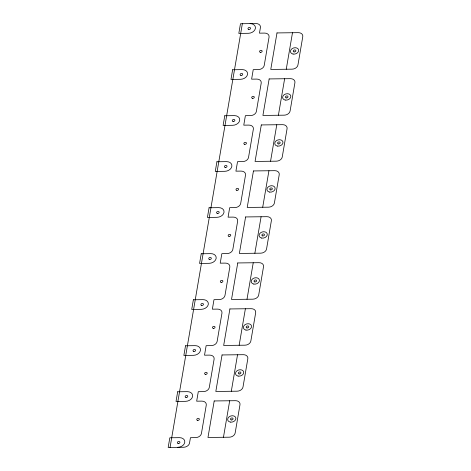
<?xml version="1.0" encoding="UTF-8"?>
<svg xmlns="http://www.w3.org/2000/svg" width="471" height="471" viewBox="0 0 471 471"><rect width="100%" height="100%" fill="white"/><g stroke="black" fill="none" stroke-linecap="round" stroke-linejoin="round"><path stroke-width="0.71" d="M170.055 447.426L242.347 23.721M223.46 437.271L229.689 400.768M231.308 391.271L237.537 354.763M239.156 345.267L245.385 308.758M247.004 299.262L253.233 262.753M254.858 253.257L261.087 216.748M262.706 207.252L268.935 170.749M270.554 161.247L276.783 124.744M278.402 115.242L284.631 78.739M286.256 69.243L292.485 32.734M250.089 23.627A6.282 4.704 -15.5 0 1 255.394 28.378A6.282 4.704 -15.5 0 1 248.441 33.294L238.821 33.412L240.469 23.744L255.953 23.55A5.293 3.962 -15.5 0 1 260.422 27.559L259.462 33.153L264.596 33.088A5.293 3.962 -15.5 0 1 269.059 37.091L264.219 65.457A5.293 3.962 -15.5 0 1 258.367 69.59L253.233 69.661L251.614 79.157L256.742 79.093A5.293 3.962 -15.5 0 1 261.211 83.096L256.371 111.462A5.293 3.962 -15.5 0 1 250.513 115.595L245.385 115.66L243.766 125.162L248.894 125.098A5.293 3.962 -15.5 0 1 253.363 129.101L248.523 157.461A5.293 3.962 -15.5 0 1 242.665 161.6L237.537 161.665L235.918 171.161L241.046 171.097A5.293 3.962 -15.5 0 1 245.515 175.106L240.675 203.466A5.293 3.962 -15.5 0 1 234.817 207.605L229.689 207.67L228.07 217.166L233.198 217.102A5.293 3.962 -15.5 0 1 237.661 221.111L232.827 249.471A5.293 3.962 -15.5 0 1 226.969 253.61L221.841 253.675L220.216 263.171L225.344 263.106A5.293 3.962 -15.5 0 1 229.813 267.116L224.973 295.476A5.293 3.962 -15.5 0 1 219.121 299.615L213.987 299.68L212.368 309.176L217.496 309.111A5.293 3.962 -15.5 0 1 221.965 313.121L217.125 341.481A5.293 3.962 -15.5 0 1 211.267 345.62L206.139 345.685L204.52 355.181L209.648 355.116A5.293 3.962 -15.5 0 1 214.117 359.126L209.277 387.486A5.293 3.962 -15.5 0 1 203.419 391.625L198.291 391.689L196.672 401.186L201.8 401.121A5.293 3.962 -15.5 0 1 206.269 405.125L201.429 433.491A5.293 3.962 -15.5 0 1 195.571 437.624L190.443 437.689L189.513 443.117A5.293 3.962 -15.5 0 1 183.661 447.256L168.176 447.45L169.825 437.783L179.445 437.659A6.282 4.704 -15.5 0 1 184.75 442.416A6.282 4.704 -15.5 0 1 177.797 447.326M177.673 391.778L176.024 401.445L185.645 401.321A6.282 4.704 -15.5 0 0 192.598 396.411A6.282 4.704 -15.5 0 0 187.293 391.654L177.673 391.778M185.521 345.773L183.873 355.44L193.493 355.322A6.282 4.704 -15.5 0 0 200.446 350.406A6.282 4.704 -15.5 0 0 195.147 345.655L185.521 345.773M193.375 299.768L191.721 309.435L201.347 309.317A6.282 4.704 -15.5 0 0 208.294 304.407A6.282 4.704 -15.5 0 0 202.995 299.65L193.375 299.768M201.223 253.769L199.574 263.436L209.195 263.313A6.282 4.704 -15.5 0 0 216.148 258.402A6.282 4.704 -15.5 0 0 210.843 253.645L201.223 253.769M209.071 207.764L207.423 217.431L217.043 217.308A6.282 4.704 -15.5 0 0 223.996 212.397A6.282 4.704 -15.5 0 0 218.691 207.64L209.071 207.764M216.919 161.759L215.271 171.426L224.891 171.303A6.282 4.704 -15.5 0 0 231.844 166.393A6.282 4.704 -15.5 0 0 226.539 161.635L216.919 161.759M224.773 115.754L223.119 125.421L232.739 125.298A6.282 4.704 -15.5 0 0 239.692 120.388A6.282 4.704 -15.5 0 0 234.393 115.63L224.773 115.754M232.621 69.749L230.973 79.416L240.593 79.293A6.282 4.704 -15.5 0 0 247.54 74.383A6.282 4.704 -15.5 0 0 242.241 69.626L232.621 69.749M214.199 400.962L207.97 437.471L229.289 437.2A5.293 3.962 -15.5 0 0 235.147 433.061L239.986 404.701A5.293 3.962 -15.5 0 0 235.518 400.691L214.199 400.962M222.053 354.957L215.824 391.466L237.137 391.195A5.293 3.962 -15.5 0 0 242.995 387.056L247.834 358.696A5.293 3.962 -15.5 0 0 243.366 354.687L222.053 354.957M229.901 308.952L223.672 345.461L244.985 345.19A5.293 3.962 -15.5 0 0 250.843 341.051L255.682 312.691A5.293 3.962 -15.5 0 0 251.214 308.688L229.901 308.952M237.749 262.953L231.52 299.456L252.839 299.185A5.293 3.962 -15.5 0 0 258.691 295.052L263.53 266.686A5.293 3.962 -15.5 0 0 259.068 262.683L237.749 262.953M245.597 216.948L239.368 253.451L260.687 253.18A5.293 3.962 -15.5 0 0 266.545 249.047L271.378 220.681A5.293 3.962 -15.5 0 0 266.916 216.678L245.597 216.948M253.451 170.944L247.222 207.446L268.535 207.181A5.293 3.962 -15.5 0 0 274.393 203.042L279.232 174.682A5.293 3.962 -15.5 0 0 274.764 170.673L253.451 170.944M261.299 124.939L255.07 161.447L276.383 161.176A5.293 3.962 -15.5 0 0 282.241 157.037L287.08 128.677A5.293 3.962 -15.5 0 0 282.612 124.668L261.299 124.939M269.147 78.934L262.918 115.442L284.231 115.171A5.293 3.962 -15.5 0 0 290.089 111.032L294.928 82.672A5.293 3.962 -15.5 0 0 290.46 78.663L269.147 78.934M276.995 32.929L270.766 69.437L292.085 69.166A5.293 3.962 -15.5 0 0 297.937 65.027L302.776 36.667A5.293 3.962 -15.5 0 0 298.314 32.658L276.995 32.929M178.15 443.488A1.325 0.989 -15.5 0 0 179.91 442.192A1.325 0.989 -15.5 0 0 177.808 441.804A1.325 0.989 -15.5 0 0 178.15 443.488M185.998 397.483A1.325 0.989 -15.5 0 0 187.758 396.188A1.325 0.989 -15.5 0 0 185.656 395.799A1.325 0.989 -15.5 0 0 185.998 397.483M193.846 351.478A1.325 0.989 -15.5 0 0 195.606 350.183A1.325 0.989 -15.5 0 0 193.504 349.794A1.325 0.989 -15.5 0 0 193.846 351.478M201.694 305.473A1.325 0.989 -15.5 0 0 203.454 304.178A1.325 0.989 -15.5 0 0 201.352 303.789A1.325 0.989 -15.5 0 0 201.694 305.473M209.548 259.474A1.325 0.989 -15.5 0 0 211.308 258.179A1.325 0.989 -15.5 0 0 209.206 257.79A1.325 0.989 -15.5 0 0 209.548 259.474M217.396 213.469A1.325 0.989 -15.5 0 0 219.156 212.174A1.325 0.989 -15.5 0 0 217.054 211.785A1.325 0.989 -15.5 0 0 217.396 213.469M225.244 167.464A1.325 0.989 -15.5 0 0 227.004 166.169A1.325 0.989 -15.5 0 0 224.903 165.78A1.325 0.989 -15.5 0 0 225.244 167.464M233.092 121.459A1.325 0.989 -15.5 0 0 234.852 120.164A1.325 0.989 -15.5 0 0 232.751 119.775A1.325 0.989 -15.5 0 0 233.092 121.459M240.94 75.454A1.325 0.989 -15.5 0 0 242.7 74.159A1.325 0.989 -15.5 0 0 240.599 73.77A1.325 0.989 -15.5 0 0 240.94 75.454M248.794 29.449A1.325 0.989 -15.5 0 0 250.554 28.154A1.325 0.989 -15.5 0 0 248.452 27.765A1.325 0.989 -15.5 0 0 248.794 29.449M294.098 51.916A1.325 0.989 -15.5 0 0 295.859 50.621A1.325 0.989 -15.5 0 0 293.757 50.232A1.325 0.989 -15.5 0 0 294.098 51.916M260.381 52.34A1.325 0.989 -15.5 0 0 262.141 51.045A1.325 0.989 -15.5 0 0 260.039 50.656A1.325 0.989 -15.5 0 0 260.381 52.34M286.244 97.921A1.325 0.989 -15.5 0 0 288.005 96.626A1.325 0.989 -15.5 0 0 285.903 96.237A1.325 0.989 -15.5 0 0 286.244 97.921M278.396 143.926A1.325 0.989 -15.5 0 0 280.157 142.625A1.325 0.989 -15.5 0 0 278.055 142.236A1.325 0.989 -15.5 0 0 278.396 143.926M270.548 189.925A1.325 0.989 -15.5 0 0 272.309 188.63A1.325 0.989 -15.5 0 0 270.207 188.241A1.325 0.989 -15.5 0 0 270.548 189.925M262.7 235.93A1.325 0.989 -15.5 0 0 264.461 234.635A1.325 0.989 -15.5 0 0 262.359 234.246A1.325 0.989 -15.5 0 0 262.7 235.93M254.852 281.935A1.325 0.989 -15.5 0 0 256.607 280.639A1.325 0.989 -15.5 0 0 254.511 280.251A1.325 0.989 -15.5 0 0 254.852 281.935M246.998 327.94A1.325 0.989 -15.5 0 0 248.759 326.644A1.325 0.989 -15.5 0 0 246.657 326.256A1.325 0.989 -15.5 0 0 246.998 327.94M239.15 373.945A1.325 0.989 -15.5 0 0 240.911 372.649A1.325 0.989 -15.5 0 0 238.809 372.261A1.325 0.989 -15.5 0 0 239.15 373.945M231.302 419.949A1.325 0.989 -15.5 0 0 233.063 418.654A1.325 0.989 -15.5 0 0 230.961 418.266A1.325 0.989 -15.5 0 0 231.302 419.949M293.074 54.065A4.186 3.132 -15.5 0 0 298.638 49.967A4.186 3.132 -15.5 0 0 291.996 48.737A4.186 3.132 -15.5 0 0 293.074 54.065M285.226 100.064A4.186 3.132 -15.5 0 0 290.79 95.966A4.186 3.132 -15.5 0 0 284.143 94.742A4.186 3.132 -15.5 0 0 285.226 100.064M252.527 98.345A1.325 0.989 -15.5 0 0 254.287 97.05A1.325 0.989 -15.5 0 0 252.185 96.661A1.325 0.989 -15.5 0 0 252.527 98.345M277.372 146.069A4.186 3.132 -15.5 0 0 282.941 141.971A4.186 3.132 -15.5 0 0 276.294 140.747A4.186 3.132 -15.5 0 0 277.372 146.069M244.679 144.35A1.325 0.989 -15.5 0 0 246.439 143.054A1.325 0.989 -15.5 0 0 244.337 142.666A1.325 0.989 -15.5 0 0 244.679 144.35M269.524 192.074A4.186 3.132 -15.5 0 0 275.093 187.976A4.186 3.132 -15.5 0 0 268.446 186.751A4.186 3.132 -15.5 0 0 269.524 192.074M236.831 190.355A1.325 0.989 -15.5 0 0 238.591 189.059A1.325 0.989 -15.5 0 0 236.489 188.671A1.325 0.989 -15.5 0 0 236.831 190.355M261.676 238.079A4.186 3.132 -15.5 0 0 267.24 233.981A4.186 3.132 -15.5 0 0 260.598 232.756A4.186 3.132 -15.5 0 0 261.676 238.079M228.983 236.36A1.325 0.989 -15.5 0 0 230.743 235.064A1.325 0.989 -15.5 0 0 228.641 234.676A1.325 0.989 -15.5 0 0 228.983 236.36M253.828 284.084A4.186 3.132 -15.5 0 0 259.391 279.986A4.186 3.132 -15.5 0 0 252.75 278.755A4.186 3.132 -15.5 0 0 253.828 284.084M221.129 282.365A1.325 0.989 -15.5 0 0 222.889 281.063A1.325 0.989 -15.5 0 0 220.793 280.681A1.325 0.989 -15.5 0 0 221.129 282.365M245.98 330.089A4.186 3.132 -15.5 0 0 251.543 325.991A4.186 3.132 -15.5 0 0 244.896 324.76A4.186 3.132 -15.5 0 0 245.98 330.089M213.281 328.364A1.325 0.989 -15.5 0 0 215.041 327.068A1.325 0.989 -15.5 0 0 212.939 326.68A1.325 0.989 -15.5 0 0 213.281 328.364M238.126 376.093A4.186 3.132 -15.5 0 0 243.695 371.996A4.186 3.132 -15.5 0 0 237.048 370.765A4.186 3.132 -15.5 0 0 238.126 376.093M205.433 374.368A1.325 0.989 -15.5 0 0 207.193 373.073A1.325 0.989 -15.5 0 0 205.091 372.685A1.325 0.989 -15.5 0 0 205.433 374.368M230.278 422.093A4.186 3.132 -15.5 0 0 235.847 417.995A4.186 3.132 -15.5 0 0 229.2 416.77A4.186 3.132 -15.5 0 0 230.278 422.093M197.585 420.373A1.325 0.989 -15.5 0 0 199.345 419.078A1.325 0.989 -15.5 0 0 197.243 418.69A1.325 0.989 -15.5 0 0 197.585 420.373"/></g></svg>
